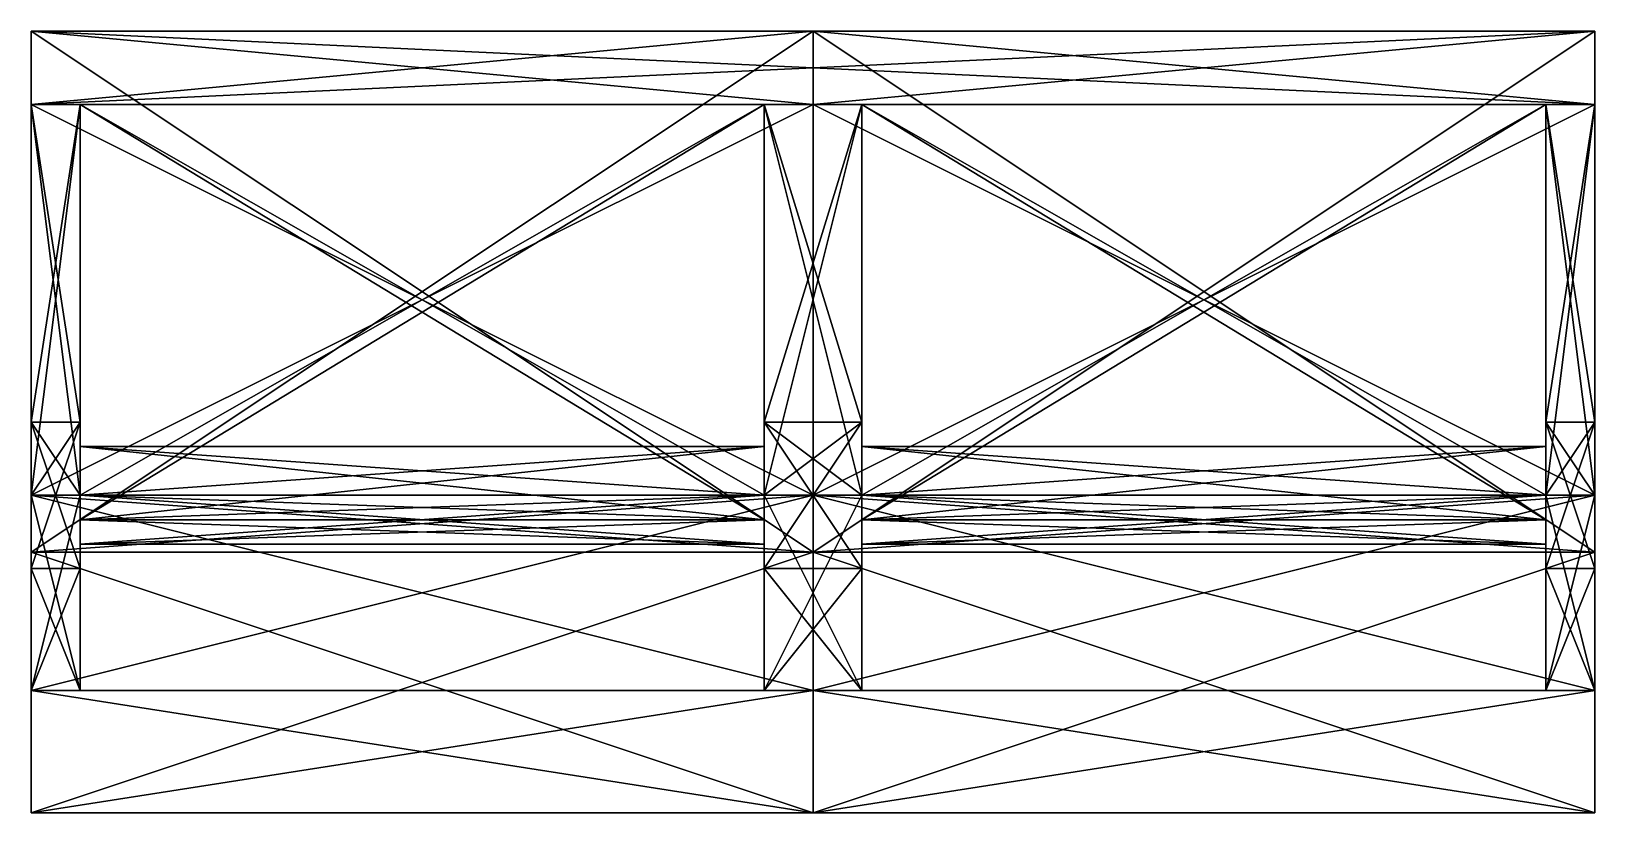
# Model space of a CAD drawing. Extents: x -256 to 256, y 128 to 384.
import ezdxf

# ---------------------------------------------------------------- set-up
doc = ezdxf.new("R2010")
doc.units = 0

msp = doc.modelspace()

# ---------------------------------------------------------------- meshes
at = {"layer": 'OBJECT000', "color": 50}
mesh = msp.add_polyface(dxfattribs=at)
corners = [(256, 232, -96), (256, 213.332458, -128), (256, 128), (256, 168), (0, 213.332458, -128), (0, 232, -96), (0, 168), (0, 128)]
mesh.append_faces([[corners[k] for k in face] for face in [(1, 3, 0), (5, 7, 4), (4, 0, 5), (6, 2, 7), (1, 7, 2), (5, 3, 6)]], dxfattribs={"vtx0": -1})
mesh.append_faces([[corners[k] for k in face] for face in [(1, 2, 3), (5, 6, 7), (4, 1, 0), (6, 3, 2), (1, 4, 7), (5, 0, 3)]], dxfattribs={"vtx2": -1})
at = {"layer": 'OBJECT001', "color": 50}
mesh = msp.add_polyface(dxfattribs=at)
corners = [(256, 213.333008, 128), (256, 232, 96), (256, 168), (256, 128), (0, 128), (0, 168), (0, 232, 96), (0, 213.333008, 128)]
mesh.append_faces([[corners[k] for k in face] for face in [(1, 3, 0), (5, 7, 4), (6, 0, 7), (4, 2, 5), (3, 7, 0), (5, 1, 6)]], dxfattribs={"vtx0": -1})
mesh.append_faces([[corners[k] for k in face] for face in [(1, 2, 3), (5, 6, 7), (6, 1, 0), (4, 3, 2), (3, 4, 7), (5, 2, 1)]], dxfattribs={"vtx2": -1})
at = {"layer": 'OBJECT002', "color": 50}
mesh = msp.add_polyface(dxfattribs=at)
corners = [(256, 384, -128), (256, 213.332764, -128), (256, 232, -96), (256, 360, -96), (0, 213.332764, -128), (0, 384, -128), (0, 360, -96), (0, 232, -96)]
mesh.append_faces([[corners[k] for k in face] for face in [(1, 3, 0), (5, 7, 4), (4, 0, 5), (6, 2, 7), (1, 7, 2), (5, 3, 6)]], dxfattribs={"vtx0": -1})
mesh.append_faces([[corners[k] for k in face] for face in [(1, 2, 3), (5, 6, 7), (4, 1, 0), (6, 3, 2), (1, 4, 7), (5, 0, 3)]], dxfattribs={"vtx2": -1})
at = {"layer": 'OBJECT003', "color": 50}
mesh = msp.add_polyface(dxfattribs=at)
corners = [(256, 360, 96), (256, 232, 96), (256, 213.332764, 128), (256, 384, 128), (0, 232, 96), (0, 360, 96), (0, 384, 128), (0, 213.332764, 128)]
mesh.append_faces([[corners[k] for k in face] for face in [(1, 3, 0), (5, 7, 4), (6, 2, 7), (4, 0, 5), (1, 7, 2), (5, 3, 6)]], dxfattribs={"vtx0": -1})
mesh.append_faces([[corners[k] for k in face] for face in [(1, 2, 3), (5, 6, 7), (6, 3, 2), (4, 1, 0), (1, 4, 7), (5, 0, 3)]], dxfattribs={"vtx2": -1})
at = {"layer": 'OBJECT004', "color": 50}
mesh = msp.add_polyface(dxfattribs=at)
corners = [(-256, 384, -128), (-256, 360, -96), (256, 360, -96), (256, 384, -128), (256, 384, 128), (256, 360, 96), (-256, 360, 96), (-256, 384, 128)]
mesh.append_faces([[corners[k] for k in face] for face in [(1, 3, 0), (5, 7, 4), (6, 0, 7), (2, 4, 3), (1, 5, 2), (3, 7, 0)]], dxfattribs={"vtx0": -1})
mesh.append_faces([[corners[k] for k in face] for face in [(1, 2, 3), (5, 6, 7), (6, 1, 0), (2, 5, 4), (1, 6, 5), (3, 4, 7)]], dxfattribs={"vtx2": -1})
at = {"layer": 'OBJECT005', "color": 50}
mesh = msp.add_polyface(dxfattribs=at)
corners = [(-256, 213.332458, -128), (-256, 232, -96), (-256, 168), (-256, 128), (0, 232, -96), (0, 213.332458, -128), (0, 128), (0, 168)]
mesh.append_faces([[corners[k] for k in face] for face in [(1, 3, 0), (5, 7, 4), (0, 4, 1), (2, 6, 3), (5, 3, 6), (1, 7, 2)]], dxfattribs={"vtx0": -1})
mesh.append_faces([[corners[k] for k in face] for face in [(1, 2, 3), (5, 6, 7), (0, 5, 4), (2, 7, 6), (5, 0, 3), (1, 4, 7)]], dxfattribs={"vtx2": -1})
at = {"layer": 'OBJECT006', "color": 50}
mesh = msp.add_polyface(dxfattribs=at)
corners = [(-256, 128), (-256, 168), (-256, 232, 96), (-256, 213.333008, 128), (0, 213.333008, 128), (0, 232, 96), (0, 168), (0, 128)]
mesh.append_faces([[corners[k] for k in face] for face in [(1, 3, 0), (5, 7, 4), (2, 4, 3), (0, 6, 1), (7, 3, 4), (1, 5, 2)]], dxfattribs={"vtx0": -1})
mesh.append_faces([[corners[k] for k in face] for face in [(1, 2, 3), (5, 6, 7), (2, 5, 4), (0, 7, 6), (7, 0, 3), (1, 6, 5)]], dxfattribs={"vtx2": -1})
at = {"layer": 'OBJECT007', "color": 50}
mesh = msp.add_polyface(dxfattribs=at)
corners = [(-256, 213.332764, -128), (-256, 384, -128), (-256, 360, -96), (-256, 232, -96), (0, 384, -128), (0, 213.332764, -128), (0, 232, -96), (0, 360, -96)]
mesh.append_faces([[corners[k] for k in face] for face in [(1, 3, 0), (5, 7, 4), (0, 4, 1), (2, 6, 3), (5, 3, 6), (1, 7, 2)]], dxfattribs={"vtx0": -1})
mesh.append_faces([[corners[k] for k in face] for face in [(1, 2, 3), (5, 6, 7), (0, 5, 4), (2, 7, 6), (5, 0, 3), (1, 4, 7)]], dxfattribs={"vtx2": -1})
at = {"layer": 'OBJECT008', "color": 50}
mesh = msp.add_polyface(dxfattribs=at)
corners = [(-256, 232, 96), (-256, 360, 96), (-256, 384, 128), (-256, 213.332764, 128), (0, 360, 96), (0, 232, 96), (0, 213.332764, 128), (0, 384, 128)]
mesh.append_faces([[corners[k] for k in face] for face in [(1, 3, 0), (5, 7, 4), (2, 6, 3), (0, 4, 1), (5, 3, 6), (1, 7, 2)]], dxfattribs={"vtx0": -1})
mesh.append_faces([[corners[k] for k in face] for face in [(1, 2, 3), (5, 6, 7), (2, 7, 6), (0, 5, 4), (5, 0, 3), (1, 4, 7)]], dxfattribs={"vtx2": -1})
at = {"layer": 'OBJECT009', "color": 50}
mesh = msp.add_polyface(dxfattribs=at)
corners = [(-16, 232, -96), (-16, 256, -64), (16, 256, -64), (16, 232, -96), (16, 360, -96), (16, 360, -64), (-16, 360, -64), (-16, 360, -96)]
mesh.append_faces([[corners[k] for k in face] for face in [(1, 3, 0), (5, 7, 4), (2, 4, 3), (0, 6, 1), (1, 5, 2), (7, 3, 4)]], dxfattribs={"vtx0": -1})
mesh.append_faces([[corners[k] for k in face] for face in [(1, 2, 3), (5, 6, 7), (2, 5, 4), (0, 7, 6), (1, 6, 5), (7, 0, 3)]], dxfattribs={"vtx2": -1})
at = {"layer": 'OBJECT010', "color": 50}
mesh = msp.add_polyface(dxfattribs=at)
corners = [(-16, 168), (-16, 208), (16, 208), (16, 168), (16, 232, -96), (16, 256, -64), (-16, 256, -64), (-16, 232, -96)]
mesh.append_faces([[corners[k] for k in face] for face in [(1, 3, 0), (5, 7, 4), (2, 4, 3), (6, 0, 7), (7, 3, 4), (5, 1, 6)]], dxfattribs={"vtx0": -1})
mesh.append_faces([[corners[k] for k in face] for face in [(1, 2, 3), (5, 6, 7), (2, 5, 4), (6, 1, 0), (7, 0, 3), (5, 2, 1)]], dxfattribs={"vtx2": -1})
at = {"layer": 'OBJECT011', "color": 50}
mesh = msp.add_polyface(dxfattribs=at)
corners = [(-16, 208), (-16, 168), (16, 168), (16, 208), (-16, 232, 96), (-16, 256, 64), (16, 256, 64), (16, 232, 96)]
mesh.append_faces([[corners[k] for k in face] for face in [(1, 3, 0), (5, 7, 4), (6, 2, 7), (0, 4, 1), (1, 7, 2), (3, 5, 0)]], dxfattribs={"vtx0": -1})
mesh.append_faces([[corners[k] for k in face] for face in [(1, 2, 3), (5, 6, 7), (6, 3, 2), (0, 5, 4), (1, 4, 7), (3, 6, 5)]], dxfattribs={"vtx2": -1})
at = {"layer": 'OBJECT012', "color": 50}
mesh = msp.add_polyface(dxfattribs=at)
corners = [(16, 232, 96), (16, 256, 64), (-16, 256, 64), (-16, 232, 96), (-16, 360, 96), (-16, 360, 64), (16, 360, 64), (16, 360, 96)]
mesh.append_faces([[corners[k] for k in face] for face in [(1, 3, 0), (5, 7, 4), (6, 0, 7), (2, 4, 3), (5, 1, 6), (3, 7, 0)]], dxfattribs={"vtx0": -1})
mesh.append_faces([[corners[k] for k in face] for face in [(1, 2, 3), (5, 6, 7), (6, 1, 0), (2, 5, 4), (5, 2, 1), (3, 4, 7)]], dxfattribs={"vtx2": -1})
at = {"layer": 'OBJECT013', "color": 50}
mesh = msp.add_polyface(dxfattribs=at)
corners = [(-240, 224, -72), (-240, 360, -72), (-16, 360, -72), (-16, 224, -72), (-240, 360, -80), (-240, 232, -80), (-16, 232, -80), (-16, 360, -80)]
mesh.append_faces([[corners[k] for k in face] for face in [(1, 3, 0), (5, 7, 4), (4, 0, 5), (6, 2, 7), (7, 1, 4), (5, 3, 6)]], dxfattribs={"vtx0": -1})
mesh.append_faces([[corners[k] for k in face] for face in [(1, 2, 3), (5, 6, 7), (4, 1, 0), (6, 3, 2), (7, 2, 1), (5, 0, 3)]], dxfattribs={"vtx2": -1})
at = {"layer": 'OBJECT014', "color": 50}
mesh = msp.add_polyface(dxfattribs=at)
corners = [(-240, 216, -72), (-240, 224, -72), (-16, 224, -72), (-16, 216, -72), (-240, 248, -96), (-240, 232, -96), (-16, 232, -96), (-16, 248, -96)]
mesh.append_faces([[corners[k] for k in face] for face in [(1, 3, 0), (5, 7, 4), (4, 0, 5), (6, 2, 7), (7, 1, 4), (5, 3, 6)]], dxfattribs={"vtx0": -1})
mesh.append_faces([[corners[k] for k in face] for face in [(1, 2, 3), (5, 6, 7), (4, 1, 0), (6, 3, 2), (7, 2, 1), (5, 0, 3)]], dxfattribs={"vtx2": -1})
at = {"layer": 'OBJECT015', "color": 50}
mesh = msp.add_polyface(dxfattribs=at)
corners = [(-240, 224, 72), (-240, 216, 72), (-16, 216, 72), (-16, 224, 72), (-240, 232, 96), (-240, 248, 96), (-16, 248, 96), (-16, 232, 96)]
mesh.append_faces([[corners[k] for k in face] for face in [(1, 3, 0), (5, 7, 4), (0, 4, 1), (2, 6, 3), (3, 5, 0), (1, 7, 2)]], dxfattribs={"vtx0": -1})
mesh.append_faces([[corners[k] for k in face] for face in [(1, 2, 3), (5, 6, 7), (0, 5, 4), (2, 7, 6), (3, 6, 5), (1, 4, 7)]], dxfattribs={"vtx2": -1})
at = {"layer": 'OBJECT016', "color": 50}
mesh = msp.add_polyface(dxfattribs=at)
corners = [(-240, 360, 72), (-240, 224, 72), (-16, 224, 72), (-16, 360, 72), (-240, 232, 80), (-240, 360, 80), (-16, 360, 80), (-16, 232, 80)]
mesh.append_faces([[corners[k] for k in face] for face in [(1, 3, 0), (5, 7, 4), (0, 4, 1), (2, 6, 3), (3, 5, 0), (1, 7, 2)]], dxfattribs={"vtx0": -1})
mesh.append_faces([[corners[k] for k in face] for face in [(1, 2, 3), (5, 6, 7), (0, 5, 4), (2, 7, 6), (3, 6, 5), (1, 4, 7)]], dxfattribs={"vtx2": -1})
at = {"layer": 'OBJECT017', "color": 50}
mesh = msp.add_polyface(dxfattribs=at)
corners = [(16, 360, 72), (16, 224, 72), (240, 224, 72), (240, 360, 72), (16, 232, 80), (16, 360, 80), (240, 360, 80), (240, 232, 80)]
mesh.append_faces([[corners[k] for k in face] for face in [(1, 3, 0), (5, 7, 4), (0, 4, 1), (2, 6, 3), (3, 5, 0), (1, 7, 2)]], dxfattribs={"vtx0": -1})
mesh.append_faces([[corners[k] for k in face] for face in [(1, 2, 3), (5, 6, 7), (0, 5, 4), (2, 7, 6), (3, 6, 5), (1, 4, 7)]], dxfattribs={"vtx2": -1})
at = {"layer": 'OBJECT018', "color": 50}
mesh = msp.add_polyface(dxfattribs=at)
corners = [(16, 224, 72), (16, 216, 72), (240, 216, 72), (240, 224, 72), (16, 232, 96), (16, 248, 96), (240, 248, 96), (240, 232, 96)]
mesh.append_faces([[corners[k] for k in face] for face in [(1, 3, 0), (5, 7, 4), (0, 4, 1), (2, 6, 3), (3, 5, 0), (1, 7, 2)]], dxfattribs={"vtx0": -1})
mesh.append_faces([[corners[k] for k in face] for face in [(1, 2, 3), (5, 6, 7), (0, 5, 4), (2, 7, 6), (3, 6, 5), (1, 4, 7)]], dxfattribs={"vtx2": -1})
at = {"layer": 'OBJECT019', "color": 50}
mesh = msp.add_polyface(dxfattribs=at)
corners = [(16, 224, -72), (16, 360, -72), (240, 360, -72), (240, 224, -72), (16, 360, -80), (16, 232, -80), (240, 232, -80), (240, 360, -80)]
mesh.append_faces([[corners[k] for k in face] for face in [(1, 3, 0), (5, 7, 4), (4, 0, 5), (6, 2, 7), (7, 1, 4), (5, 3, 6)]], dxfattribs={"vtx0": -1})
mesh.append_faces([[corners[k] for k in face] for face in [(1, 2, 3), (5, 6, 7), (4, 1, 0), (6, 3, 2), (7, 2, 1), (5, 0, 3)]], dxfattribs={"vtx2": -1})
at = {"layer": 'OBJECT020', "color": 50}
mesh = msp.add_polyface(dxfattribs=at)
corners = [(16, 216, -72), (16, 224, -72), (240, 224, -72), (240, 216, -72), (16, 248, -96), (16, 232, -96), (240, 232, -96), (240, 248, -96)]
mesh.append_faces([[corners[k] for k in face] for face in [(1, 3, 0), (5, 7, 4), (4, 0, 5), (6, 2, 7), (7, 1, 4), (5, 3, 6)]], dxfattribs={"vtx0": -1})
mesh.append_faces([[corners[k] for k in face] for face in [(1, 2, 3), (5, 6, 7), (4, 1, 0), (6, 3, 2), (7, 2, 1), (5, 0, 3)]], dxfattribs={"vtx2": -1})
at = {"layer": 'OBJECT021', "color": 50}
mesh = msp.add_polyface(dxfattribs=at)
corners = [(-256, 168), (-256, 208), (-240, 208), (-240, 168), (-240, 232, -96), (-240, 256, -64), (-256, 256, -64), (-256, 232, -96)]
mesh.append_faces([[corners[k] for k in face] for face in [(1, 3, 0), (5, 7, 4), (6, 0, 7), (2, 4, 3), (7, 3, 4), (5, 1, 6)]], dxfattribs={"vtx0": -1})
mesh.append_faces([[corners[k] for k in face] for face in [(1, 2, 3), (5, 6, 7), (6, 1, 0), (2, 5, 4), (7, 0, 3), (5, 2, 1)]], dxfattribs={"vtx2": -1})
at = {"layer": 'OBJECT022', "color": 50}
mesh = msp.add_polyface(dxfattribs=at)
corners = [(-256, 208), (-256, 168), (-240, 168), (-240, 208), (-256, 232, 96), (-256, 256, 64), (-240, 256, 64), (-240, 232, 96)]
mesh.append_faces([[corners[k] for k in face] for face in [(1, 3, 0), (5, 7, 4), (0, 4, 1), (6, 2, 7), (1, 7, 2), (3, 5, 0)]], dxfattribs={"vtx0": -1})
mesh.append_faces([[corners[k] for k in face] for face in [(1, 2, 3), (5, 6, 7), (0, 5, 4), (6, 3, 2), (1, 4, 7), (3, 6, 5)]], dxfattribs={"vtx2": -1})
at = {"layer": 'OBJECT023', "color": 50}
mesh = msp.add_polyface(dxfattribs=at)
corners = [(-240, 232, 96), (-240, 256, 64), (-256, 256, 64), (-256, 232, 96), (-256, 360, 96), (-256, 360, 64), (-240, 360, 64), (-240, 360, 96)]
mesh.append_faces([[corners[k] for k in face] for face in [(1, 3, 0), (5, 7, 4), (2, 4, 3), (6, 0, 7), (5, 1, 6), (3, 7, 0)]], dxfattribs={"vtx0": -1})
mesh.append_faces([[corners[k] for k in face] for face in [(1, 2, 3), (5, 6, 7), (2, 5, 4), (6, 1, 0), (5, 2, 1), (3, 4, 7)]], dxfattribs={"vtx2": -1})
at = {"layer": 'OBJECT024', "color": 50}
mesh = msp.add_polyface(dxfattribs=at)
corners = [(-256, 232, -96), (-256, 256, -64), (-240, 256, -64), (-240, 232, -96), (-240, 360, -96), (-240, 360, -64), (-256, 360, -64), (-256, 360, -96)]
mesh.append_faces([[corners[k] for k in face] for face in [(1, 3, 0), (5, 7, 4), (0, 6, 1), (2, 4, 3), (1, 5, 2), (7, 3, 4)]], dxfattribs={"vtx0": -1})
mesh.append_faces([[corners[k] for k in face] for face in [(1, 2, 3), (5, 6, 7), (0, 7, 6), (2, 5, 4), (1, 6, 5), (7, 0, 3)]], dxfattribs={"vtx2": -1})
at = {"layer": 'OBJECT025', "color": 50}
mesh = msp.add_polyface(dxfattribs=at)
corners = [(240, 168), (240, 208), (256, 208), (256, 168), (256, 232, -96), (256, 256, -64), (240, 256, -64), (240, 232, -96)]
mesh.append_faces([[corners[k] for k in face] for face in [(1, 3, 0), (5, 7, 4), (6, 0, 7), (2, 4, 3), (7, 3, 4), (5, 1, 6)]], dxfattribs={"vtx0": -1})
mesh.append_faces([[corners[k] for k in face] for face in [(1, 2, 3), (5, 6, 7), (6, 1, 0), (2, 5, 4), (7, 0, 3), (5, 2, 1)]], dxfattribs={"vtx2": -1})
at = {"layer": 'OBJECT026', "color": 50}
mesh = msp.add_polyface(dxfattribs=at)
corners = [(240, 208), (240, 168), (256, 168), (256, 208), (240, 232, 96), (240, 256, 64), (256, 256, 64), (256, 232, 96)]
mesh.append_faces([[corners[k] for k in face] for face in [(1, 3, 0), (5, 7, 4), (0, 4, 1), (6, 2, 7), (1, 7, 2), (3, 5, 0)]], dxfattribs={"vtx0": -1})
mesh.append_faces([[corners[k] for k in face] for face in [(1, 2, 3), (5, 6, 7), (0, 5, 4), (6, 3, 2), (1, 4, 7), (3, 6, 5)]], dxfattribs={"vtx2": -1})
at = {"layer": 'OBJECT027', "color": 50}
mesh = msp.add_polyface(dxfattribs=at)
corners = [(256, 232, 96), (256, 256, 64), (240, 256, 64), (240, 232, 96), (240, 360, 96), (240, 360, 64), (256, 360, 64), (256, 360, 96)]
mesh.append_faces([[corners[k] for k in face] for face in [(1, 3, 0), (5, 7, 4), (2, 4, 3), (6, 0, 7), (5, 1, 6), (3, 7, 0)]], dxfattribs={"vtx0": -1})
mesh.append_faces([[corners[k] for k in face] for face in [(1, 2, 3), (5, 6, 7), (2, 5, 4), (6, 1, 0), (5, 2, 1), (3, 4, 7)]], dxfattribs={"vtx2": -1})
at = {"layer": 'OBJECT028', "color": 50}
mesh = msp.add_polyface(dxfattribs=at)
corners = [(240, 232, -96), (240, 256, -64), (256, 256, -64), (256, 232, -96), (256, 360, -96), (256, 360, -64), (240, 360, -64), (240, 360, -96)]
mesh.append_faces([[corners[k] for k in face] for face in [(1, 3, 0), (5, 7, 4), (0, 6, 1), (2, 4, 3), (1, 5, 2), (7, 3, 4)]], dxfattribs={"vtx0": -1})
mesh.append_faces([[corners[k] for k in face] for face in [(1, 2, 3), (5, 6, 7), (0, 7, 6), (2, 5, 4), (1, 6, 5), (7, 0, 3)]], dxfattribs={"vtx2": -1})

doc.saveas('drawing.dxf')
